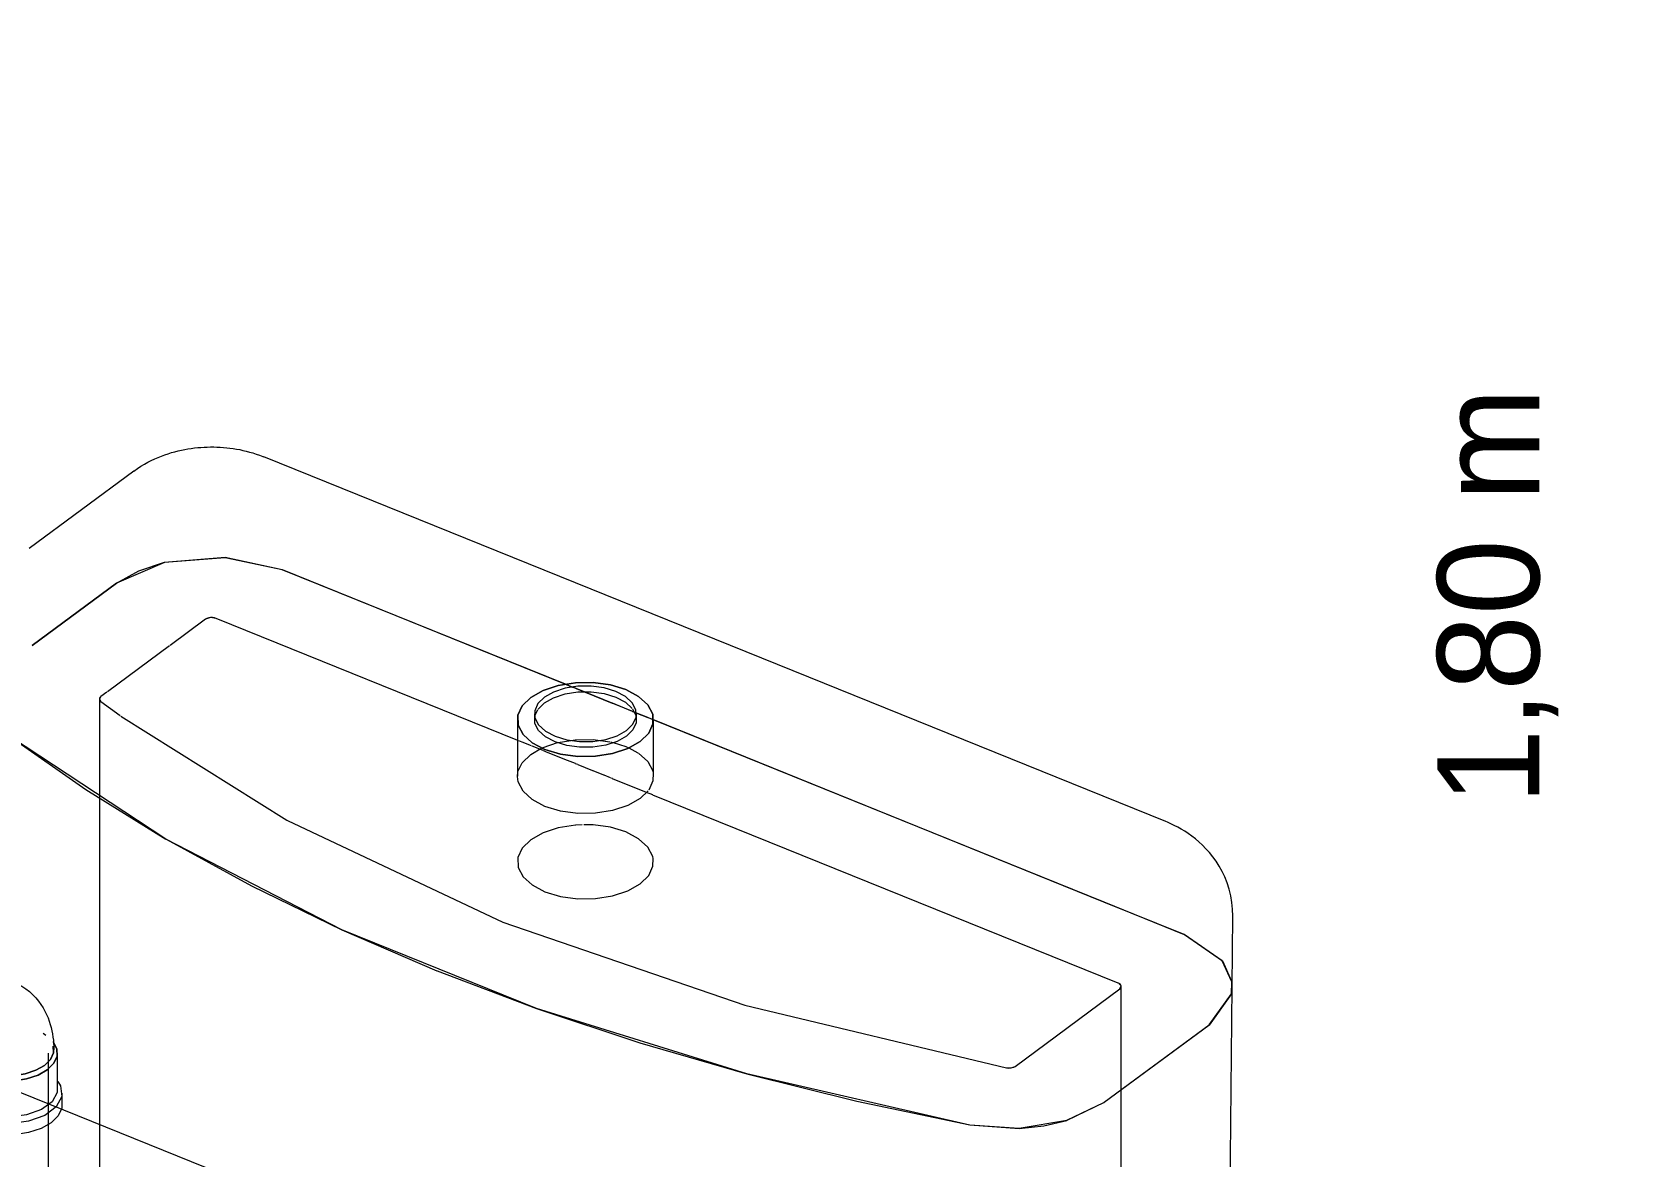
# Model space of a CAD drawing. Header units: metres. Extents: x 15 to 69.3, y -12.4 to 16.4.
# Drawn here: x 54.3442 to 54.8131, y 12.6817 to 13.0125 of the extents above; entities that cross this region are included whole.
import ezdxf

# ---------------------------------------------------------------- set-up
doc = ezdxf.new("R2010")
doc.units = ezdxf.units.M
for name, color, linetype, lineweight in [('A-ANNO-DIMS', 7, 'Continuous', 5), ('A-ANNO-DIMS-20', 7, 'Continuous', 5), ('P-PIPE', 7, 'Continuous', 5), ('P-SANR-FIXT', 7, 'Continuous', 5)]:
    doc.layers.add(name, color=color, linetype=linetype, lineweight=lineweight)
doc.styles.add('Century Gothic_1', font='GOTHIC.TTF', dxfattribs={"height": 0.03})
doc.dimstyles.new('Setores_1_5', dxfattribs={"dimscale": 0.3048, "dimtxt": 0.031325, "dimasz": 0.208333, "dimexe": 0.15748, "dimexo": 0.098425, "dimgap": 0.114829, "dimtad": 1, "dimrnd": 0.01, "dimzin": 0, "dimdsep": 46, "dimtxsty": 'Century Gothic_1', "dimblk1": 'OBLIQUE', "dimblk2": 'OBLIQUE', "dimsah": 1, "dimcen": 0.09, "dimazin": 0, "dimtfac": 1, "dimtdec": 4, "dimtix": 1, "dimtmove": 0, "dimatfit": 3, "dimfxl": 1, "dimtvp": 1, "dimtolj": 1, "dimtzin": 0, "dimarcsym": 2})

# ---------------------------------------------------------------- blocks, each defined once
blk = doc.blocks.new('UT_Bacia com caixa acoplada - UT_Bacia com caixa acoplada-3248018-3D_DT_01')
at = {"layer": 'P-SANR-FIXT'}
for p, q in [((0.54371, 12.88325), (0.5129, 12.86048)), ((0.84721, 12.78014), (0.58193, 12.88747)), ((0.65651, 12.81018), (0.65651, 12.79785)), ((0.66151, 12.81185), (0.66151, 12.81018)), ((0.69151, 12.81018), (0.69151, 12.81185)), ((0.69651, 12.79785), (0.69651, 12.81018)), ((0.86668, 12.73154), (0.86688, 12.7523)), ((0.86646, 12.72949), (0.8666, 12.73299)), ((0.86417, 12.46773), (0.86672, 12.73154)), ((0.85989, 12.72031), (0.82908, 12.69754)), ((0.82899, 12.69751), (0.82904, 12.69755)), ((0.78958, 12.69091), (0.80409, 12.68992)), ((0.8041, 12.68992), (0.81132, 12.69069))]:
    blk.add_line(p, q, dxfattribs=at)
at = {"layer": 'P-SANR-FIXT', "color": 8, "true_color": 0x808080}
for p, q in [((0.51378, 12.83195), (0.5386, 12.85029)), ((0.53863, 12.85028), (0.5138, 12.83193)), ((0.53864, 12.85032), (0.54519, 12.85395)), ((0.67065, 12.82054), (0.58731, 12.85426)), ((0.58733, 12.85428), (0.6707, 12.82055)), ((0.56483, 12.83968), (0.55441, 12.83198)), ((0.56483, 12.83968), (0.55441, 12.83198)), ((0.65664, 12.80404), (0.56792, 12.83993)), ((0.65664, 12.80404), (0.56792, 12.83993)), ((0.55424, 12.83185), (0.53597, 12.81835)), ((0.55424, 12.83185), (0.53597, 12.81835)), ((0.53575, 12.81819), (0.53402, 12.81691)), ((0.53575, 12.81819), (0.53402, 12.81691)), ((0.53359, 12.81619), (0.53359, 12.8121)), ((0.53402, 12.81548), (0.5397, 12.81132)), ((0.53402, 12.81548), (0.53966, 12.81135)), ((0.66163, 12.81122), (0.66255, 12.81318)), ((0.66259, 12.81324), (0.66445, 12.81506)), ((0.69634, 12.81017), (0.82897, 12.75651)), ((0.82897, 12.75649), (0.69634, 12.81015)), ((0.50774, 12.80494), (0.52962, 12.78962)), ((0.65651, 12.79785), (0.65651, 12.79355)), ((0.65651, 12.79355), (0.65664, 12.79467)), ((0.69651, 12.79343), (0.69651, 12.79785)), ((0.52965, 12.7896), (0.55317, 12.77503)), ((0.65673, 12.79182), (0.65651, 12.79343)), ((0.69495, 12.78921), (0.69258, 12.78693)), ((0.53359, 12.78713), (0.53359, 12.54408)), ((0.68896, 12.78487), (0.68448, 12.7834)), ((0.69258, 12.78693), (0.68896, 12.78487)), ((0.83319, 12.73261), (0.69634, 12.78798)), ((0.83319, 12.73261), (0.69634, 12.78798)), ((0.5532, 12.77501), (0.57829, 12.76124)), ((0.67557, 12.77924), (0.67365, 12.77914)), ((0.57832, 12.76123), (0.60488, 12.7483)), ((0.85258, 12.74694), (0.82897, 12.75649)), ((0.82899, 12.75651), (0.85261, 12.74695)), ((0.60491, 12.74829), (0.63284, 12.73626)), ((0.85265, 12.74693), (0.86383, 12.73924)), ((0.86383, 12.73924), (0.86655, 12.73325)), ((0.63287, 12.73625), (0.66208, 12.72516)), ((0.80284, 12.70815), (0.83366, 12.73092)), ((0.80284, 12.70815), (0.83366, 12.73092)), ((0.83361, 12.73239), (0.83324, 12.73259)), ((0.83404, 12.73188), (0.83324, 12.73259)), ((0.83391, 12.73212), (0.83361, 12.73239)), ((0.83366, 12.73092), (0.83406, 12.73182)), ((0.83409, 12.73164), (0.83406, 12.73182)), ((0.83407, 12.7315), (0.83409, 12.73164)), ((0.83409, 12.72755), (0.83409, 12.73164)), ((0.8599, 12.72035), (0.86646, 12.72948)), ((0.6621, 12.72515), (0.69248, 12.71504)), ((0.82908, 12.69758), (0.85986, 12.72032)), ((0.6925, 12.71503), (0.72394, 12.70594)), ((0.72396, 12.70593), (0.75634, 12.69789)), ((0.80034, 12.70773), (0.80145, 12.70768)), ((0.80202, 12.70778), (0.80284, 12.70815)), ((0.83409, 12.45952), (0.83409, 12.70124)), ((0.75636, 12.69788), (0.78957, 12.69091)), ((0.81809, 12.69228), (0.82899, 12.69751)), ((0.81132, 12.69069), (0.81807, 12.69227))]:
    blk.add_line(p, q, dxfattribs=at)
at = {"layer": 'P-SANR-FIXT', "color": 9, "true_color": 0xbfbfbf}
for p, q in [((0.67264, 12.81973), (0.67065, 12.82054)), ((0.6707, 12.82055), (0.67266, 12.81975)), ((0.53361, 12.81635), (0.53359, 12.81619)), ((0.53359, 12.8121), (0.53359, 12.79063)), ((0.69137, 12.81218), (0.69485, 12.81078)), ((0.69485, 12.81075), (0.69137, 12.81216)), ((0.69497, 12.81073), (0.69629, 12.81019)), ((0.69629, 12.81017), (0.69497, 12.8107)), ((0.67878, 12.8043), (0.68367, 12.80364)), ((0.68384, 12.80361), (0.68446, 12.80347)), ((0.66043, 12.79994), (0.66374, 12.80185)), ((0.68932, 12.80183), (0.69197, 12.80037)), ((0.53359, 12.79061), (0.53359, 12.78716)), ((0.69629, 12.788), (0.69443, 12.78875)), ((0.69629, 12.788), (0.69443, 12.78875)), ((0.69642, 12.7693), (0.69629, 12.76993)), ((0.83409, 12.70128), (0.83409, 12.72755))]:
    blk.add_line(p, q, dxfattribs=at)
at = {"layer": 'P-SANR-FIXT', "color": 254, "true_color": 0xdfdfdf}
for p, q in [((0.67292, 12.81962), (0.67269, 12.81971)), ((0.67355, 12.81937), (0.67302, 12.81958)), ((0.67308, 12.81958), (0.67355, 12.81939)), ((0.6844, 12.81497), (0.67376, 12.81928)), ((0.67377, 12.81931), (0.6844, 12.815)), ((0.68443, 12.81499), (0.69034, 12.8126)), ((0.69033, 12.81258), (0.68443, 12.81497)), ((0.69137, 12.81216), (0.69034, 12.81257)), ((0.69037, 12.81259), (0.69137, 12.81218)), ((0.6579, 12.80353), (0.65697, 12.80391)), ((0.6579, 12.80353), (0.65697, 12.80391)), ((0.66067, 12.80241), (0.65793, 12.80352)), ((0.66067, 12.80241), (0.65793, 12.80352)), ((0.67355, 12.80425), (0.67877, 12.8043)), ((0.66406, 12.80104), (0.66085, 12.80233)), ((0.66406, 12.80104), (0.66085, 12.80233)), ((0.66448, 12.80087), (0.6641, 12.80102)), ((0.66448, 12.80087), (0.6641, 12.80102)), ((0.67121, 12.79814), (0.66461, 12.80081)), ((0.67121, 12.79814), (0.66461, 12.80081)), ((0.67355, 12.7972), (0.67123, 12.79814)), ((0.67355, 12.7972), (0.67123, 12.79814)), ((0.67424, 12.79692), (0.67357, 12.79719)), ((0.67424, 12.79692), (0.67357, 12.79719)), ((0.67869, 12.79512), (0.67441, 12.79685)), ((0.67869, 12.79512), (0.67441, 12.79685)), ((0.6819, 12.79382), (0.67877, 12.79508)), ((0.6819, 12.79382), (0.67877, 12.79508)), ((0.68384, 12.79303), (0.68202, 12.79377)), ((0.68384, 12.79303), (0.68202, 12.79377)), ((0.69629, 12.79505), (0.69643, 12.79438)), ((0.68443, 12.7928), (0.68399, 12.79297)), ((0.68443, 12.7928), (0.68399, 12.79297)), ((0.69443, 12.78875), (0.68448, 12.79277)), ((0.69443, 12.78875), (0.68448, 12.79277))]:
    blk.add_line(p, q, dxfattribs=at)
at = {"layer": 'P-SANR-FIXT'}
for points in [[(0.54371, 12.88325, 0), (0.54475, 12.88399, 0), (0.54579, 12.88467, 0), (0.54682, 12.88529, 0), (0.54784, 12.88586, 0), (0.54885, 12.88638, 0), (0.54986, 12.88686, 0), (0.55086, 12.88729, 0), (0.55186, 12.88769, 0), (0.55285, 12.88806, 0), (0.55383, 12.88839, 0), (0.55481, 12.88869, 0), (0.55578, 12.88897, 0), (0.55675, 12.88921, 0), (0.55771, 12.88943, 0), (0.55867, 12.88962, 0), (0.55963, 12.88979, 0), (0.56059, 12.88994, 0), (0.56154, 12.89006, 0), (0.56249, 12.89017, 0), (0.56344, 12.89025, 0), (0.56439, 12.89031, 0), (0.56533, 12.89034, 0), (0.56628, 12.89036, 0), (0.56723, 12.89036, 0), (0.56817, 12.89033, 0), (0.56912, 12.89029, 0), (0.57007, 12.89022, 0), (0.57102, 12.89014, 0), (0.57197, 12.89003, 0), (0.57292, 12.8899, 0), (0.57388, 12.88974, 0), (0.57484, 12.88957, 0), (0.5758, 12.88936, 0), (0.57677, 12.88914, 0), (0.57773, 12.88888, 0), (0.57871, 12.8886, 0), (0.57969, 12.88829, 0), (0.58067, 12.88795, 0), (0.58166, 12.88757, 0), (0.58193, 12.88747, 0)], [(0.66043, 12.81668, 0), (0.66406, 12.81874, 0), (0.66853, 12.82021, 0), (0.67355, 12.82099, 0), (0.67877, 12.82104, 0), (0.68384, 12.82035, 0), (0.6884, 12.81897, 0), (0.69216, 12.81699, 0), (0.69485, 12.81454, 0), (0.69629, 12.81179, 0), (0.69638, 12.80894, 0), (0.69512, 12.80617, 0), (0.69258, 12.80367, 0)], [(0.69258, 12.80367, 0), (0.69512, 12.80617, 0), (0.69638, 12.80894, 0), (0.69629, 12.81179, 0), (0.69485, 12.81454, 0), (0.69216, 12.81699, 0), (0.6884, 12.81897, 0), (0.68384, 12.82035, 0), (0.67877, 12.82104, 0), (0.67355, 12.82099, 0), (0.66853, 12.82021, 0), (0.66406, 12.81874, 0), (0.66043, 12.81668, 0)], [(0.68856, 12.80697, 0), (0.69046, 12.80885, 0), (0.69141, 12.81092, 0), (0.69134, 12.81307, 0), (0.69026, 12.81512, 0), (0.68825, 12.81696, 0), (0.68543, 12.81845, 0), (0.682, 12.81948, 0), (0.6782, 12.82, 0), (0.67429, 12.81996, 0), (0.67053, 12.81937, 0), (0.66717, 12.81827, 0), (0.66445, 12.81673, 0)], [(0.69258, 12.80367, 0), (0.68896, 12.80162, 0), (0.68448, 12.80015, 0), (0.67946, 12.79936, 0), (0.67424, 12.79931, 0), (0.66918, 12.8, 0), (0.66461, 12.80139, 0), (0.66085, 12.80337, 0), (0.65817, 12.80582, 0), (0.65673, 12.80856, 0), (0.65664, 12.81142, 0), (0.6579, 12.81419, 0), (0.66043, 12.81668, 0)], [(0.66043, 12.81668, 0), (0.6579, 12.81419, 0), (0.65664, 12.81142, 0), (0.65673, 12.80856, 0), (0.65817, 12.80582, 0), (0.66085, 12.80337, 0), (0.66461, 12.80139, 0), (0.66918, 12.8, 0), (0.67424, 12.79931, 0), (0.67946, 12.79936, 0), (0.68448, 12.80015, 0), (0.68896, 12.80162, 0), (0.69258, 12.80367, 0)], [(0.66445, 12.81673, 0), (0.66255, 12.81486, 0), (0.6616, 12.81278, 0), (0.66167, 12.81064, 0), (0.66275, 12.80858, 0), (0.66477, 12.80675, 0), (0.66758, 12.80526, 0), (0.67101, 12.80422, 0), (0.67481, 12.8037, 0), (0.67872, 12.80374, 0), (0.68249, 12.80433, 0), (0.68584, 12.80543, 0), (0.68856, 12.80697, 0)], [(0.68856, 12.8053, 0), (0.68584, 12.80376, 0), (0.68249, 12.80266, 0), (0.67872, 12.80207, 0), (0.67481, 12.80203, 0), (0.67101, 12.80255, 0), (0.66758, 12.80359, 0), (0.66477, 12.80507, 0), (0.66275, 12.80691, 0), (0.66167, 12.80897, 0), (0.6616, 12.81111, 0)], [(0.69144, 12.81093, 0), (0.69141, 12.80925, 0), (0.69046, 12.80717, 0), (0.68856, 12.8053, 0)], [(0.78957, 12.69089, 0), (0.72394, 12.70591, 0), (0.66208, 12.72513, 0), (0.60488, 12.74827, 0), (0.55317, 12.775, 0), (0.50771, 12.80492, 0)], [(0.86688, 12.7523, 0), (0.86683, 12.75435, 0), (0.86663, 12.75637, 0), (0.86628, 12.75835, 0), (0.86581, 12.76027, 0), (0.86521, 12.76211, 0), (0.86452, 12.76386, 0), (0.86373, 12.76551, 0), (0.86287, 12.76705, 0), (0.86196, 12.76849, 0), (0.861, 12.76983, 0), (0.86001, 12.77106, 0), (0.859, 12.77219, 0), (0.85797, 12.77324, 0), (0.85693, 12.7742, 0), (0.85588, 12.77508, 0), (0.85484, 12.77589, 0), (0.8538, 12.77663, 0), (0.85276, 12.77731, 0), (0.85173, 12.77793, 0), (0.85071, 12.7785, 0), (0.84969, 12.77903, 0), (0.84869, 12.77951, 0), (0.84768, 12.77995, 0), (0.84721, 12.78014, 0)], [(0.86655, 12.73325, 0), (0.8665, 12.72948, 0), (0.85989, 12.72031, 0)], [(0.82908, 12.69754, 0), (0.81809, 12.69225, 0), (0.8041, 12.68989, 0), (0.78957, 12.69089, 0)]]:
    blk.add_polyline3d(points, dxfattribs=at)
at = {"layer": 'P-SANR-FIXT', "color": 8, "true_color": 0x808080}
for points in [[(0.58731, 12.85426, 0), (0.57055, 12.85787, 0), (0.55273, 12.85641, 0), (0.53865, 12.8503, 0)], [(0.54519, 12.85395, 0), (0.55271, 12.85643, 0), (0.57055, 12.85789, 0), (0.58733, 12.85428, 0)], [(0.56792, 12.83993, 0), (0.56741, 12.84008, 0), (0.56686, 12.84016, 0), (0.56628, 12.84015, 0), (0.56573, 12.84007, 0), (0.56523, 12.83991, 0), (0.56483, 12.83968, 0)], [(0.56792, 12.83993, 0), (0.56628, 12.84015, 0), (0.56483, 12.83968, 0)], [(0.66445, 12.81506, 0), (0.66717, 12.8166, 0), (0.67053, 12.8177, 0), (0.67429, 12.81829, 0), (0.6782, 12.81833, 0), (0.682, 12.81781, 0), (0.68543, 12.81677, 0), (0.68825, 12.81528, 0), (0.69026, 12.81345, 0)], [(0.53402, 12.81691, 0), (0.53359, 12.8162, 0), (0.53402, 12.81548, 0)], [(0.53359, 12.81619, 0), (0.53361, 12.81604, 0), (0.53374, 12.81575, 0), (0.53402, 12.81548, 0)], [(0.53402, 12.81691, 0), (0.53375, 12.81664, 0), (0.53361, 12.81635, 0)], [(0.69034, 12.81335, 0), (0.69134, 12.81139, 0), (0.69144, 12.81093, 0)], [(0.53986, 12.8112, 0), (0.58866, 12.78059, 0), (0.58886, 12.78049, 0)], [(0.5399, 12.81118, 0), (0.58866, 12.78059, 0), (0.58886, 12.78049, 0)], [(0.66374, 12.80185, 0), (0.66406, 12.80199, 0), (0.66826, 12.80339, 0)], [(0.68468, 12.80341, 0), (0.6884, 12.80222, 0), (0.68927, 12.80185, 0)], [(0.69643, 12.79438, 0), (0.69638, 12.79219, 0), (0.69512, 12.78943, 0)], [(0.68448, 12.7834, 0), (0.67946, 12.78262, 0), (0.67424, 12.78257, 0), (0.66918, 12.78326, 0), (0.66461, 12.78464, 0), (0.66085, 12.78663, 0), (0.65817, 12.78907, 0), (0.65673, 12.79182, 0)], [(0.58889, 12.78047, 0), (0.65225, 12.75058, 0), (0.72335, 12.72611, 0), (0.80034, 12.70773, 0)], [(0.5889, 12.78047, 0), (0.65225, 12.75058, 0), (0.72335, 12.72611, 0), (0.80034, 12.70773, 0)], [(0.67355, 12.77913, 0), (0.66853, 12.77834, 0), (0.66406, 12.77687, 0), (0.66043, 12.77482, 0)], [(0.69629, 12.76993, 0), (0.69485, 12.77267, 0), (0.69216, 12.77512, 0), (0.6884, 12.7771, 0), (0.68384, 12.77849, 0), (0.67877, 12.77918, 0), (0.67606, 12.77925, 0)], [(0.66043, 12.77482, 0), (0.6579, 12.77232, 0), (0.65664, 12.76955, 0), (0.65673, 12.7667, 0), (0.65817, 12.76395, 0), (0.66085, 12.76151, 0), (0.66461, 12.75952, 0), (0.66918, 12.75814, 0), (0.67424, 12.75745, 0), (0.67946, 12.7575, 0), (0.68448, 12.75829, 0), (0.68896, 12.75976, 0), (0.69258, 12.76181, 0)], [(0.69258, 12.76181, 0), (0.69512, 12.76431, 0), (0.69638, 12.76708, 0), (0.69643, 12.76929, 0)], [(0.8666, 12.73299, 0), (0.8638, 12.73923, 0), (0.85263, 12.74692, 0)], [(0.83366, 12.73092, 0), (0.83393, 12.7312, 0), (0.83407, 12.7315, 0)], [(0.80034, 12.70773, 0), (0.80089, 12.70767, 0), (0.80145, 12.70768, 0), (0.80198, 12.70777, 0), (0.80246, 12.70793, 0), (0.80284, 12.70815, 0)]]:
    blk.add_polyline3d(points, dxfattribs=at)
at = {"layer": 'P-SANR-FIXT', "color": 9, "true_color": 0xbfbfbf}
for points in [[(0.66826, 12.80339, 0), (0.66853, 12.80346, 0), (0.67354, 12.80425, 0)], [(0.65668, 12.79487, 0), (0.6579, 12.79744, 0), (0.66043, 12.79994, 0)], [(0.69216, 12.80024, 0), (0.69485, 12.79779, 0), (0.69629, 12.79505, 0)], [(0.80145, 12.70768, 0), (0.80172, 12.70772, 0), (0.80202, 12.70778, 0)]]:
    blk.add_polyline3d(points, dxfattribs=at)
blk = doc.blocks.new('Joelho 45_90 - Agua Fria_Soldavel - MEP - Tigre - Standard-V75-3D_DT_01')
at = {"layer": 'P-PIPE', "color": 8, "true_color": 0x808080}
for p, q in [((0.50212, 12.73425), (0.50184, 12.73426)), ((0.48801, 12.73034), (0.48046, 12.72476)), ((0.47687, 12.72385), (0.47641, 12.72351)), ((0.47956, 12.72489), (0.47691, 12.72385)), ((0.47868, 12.72519), (0.47709, 12.72401)), ((0.47839, 12.72495), (0.47868, 12.72519)), ((0.47883, 12.7253), (0.47991, 12.72595)), ((0.48953, 12.72228), (0.48622, 12.72406)), ((0.50193, 12.72782), (0.50219, 12.7276)), ((0.50219, 12.72759), (0.50193, 12.72782)), ((0.50219, 12.72751), (0.50193, 12.72774)), ((0.50193, 12.72774), (0.50219, 12.72751)), ((0.47341, 12.719), (0.47297, 12.71632)), ((0.48487, 12.72116), (0.48567, 12.72092)), ((0.50756, 12.72027), (0.50854, 12.71731)), ((0.47297, 12.71624), (0.47295, 12.71562)), ((0.47295, 12.71561), (0.47321, 12.71284)), ((0.49901, 12.71635), (0.50008, 12.71426)), ((0.49911, 12.71633), (0.49994, 12.71468)), ((0.50018, 12.71414), (0.50134, 12.71023)), ((0.50846, 12.71766), (0.50831, 12.71818)), ((0.51788, 12.71727), (0.51706, 12.71783)), ((0.52124, 12.70144), (0.52124, 12.71207)), ((0.49625, 12.70557), (0.49592, 12.70361)), ((0.49627, 12.70618), (0.49626, 12.70588)), ((0.49592, 12.70361), (0.49566, 12.70284)), ((0.4984, 12.70047), (0.50208, 12.70319)), ((0.50838, 12.70391), (0.50645, 12.70382)), ((0.50645, 12.70382), (0.50838, 12.70391)), ((0.52264, 12.69692), (0.52264, 12.70027)), ((0.48489, 12.69704), (0.48566, 12.69667)), ((0.48577, 12.69662), (0.4862, 12.69644)), ((0.49639, 12.69514), (0.49456, 12.69614)), ((0.4956, 12.69668), (0.49763, 12.69859)), ((0.49602, 12.69697), (0.49809, 12.6985)), ((0.49809, 12.69851), (0.49724, 12.69803)), ((0.49913, 12.6921), (0.49633, 12.69302)), ((0.49716, 12.6948), (0.49656, 12.69506)), ((0.49746, 12.69469), (0.49716, 12.6948)), ((0.49824, 12.6944), (0.49763, 12.69462)), ((0.5037, 12.69135), (0.5031, 12.6914)), ((0.49728, 12.68931), (0.49633, 12.68967)), ((0.49963, 12.68863), (0.49735, 12.68929)), ((0.50373, 12.68799), (0.50219, 12.68816)), ((0.50858, 12.688), (0.50428, 12.68796))]:
    blk.add_line(p, q, dxfattribs=at)
at = {"layer": 'P-PIPE'}
for p, q in [((0.50029, 12.72903), (0.49984, 12.72933)), ((0.49315, 12.72315), (0.49266, 12.72351)), ((0.50079, 12.71251), (0.50059, 12.71308))]:
    blk.add_line(p, q, dxfattribs=at)
at = {"layer": 'P-PIPE', "color": 9, "true_color": 0xbfbfbf}
for p, q in [((0.47725, 12.7186), (0.47742, 12.71886)), ((0.47752, 12.719), (0.47852, 12.72008)), ((0.47625, 12.71555), (0.47637, 12.71632)), ((0.47321, 12.71284), (0.47337, 12.71201)), ((0.47343, 12.71176), (0.47473, 12.70798)), ((0.47627, 12.71277), (0.47618, 12.71388)), ((0.47649, 12.71157), (0.47628, 12.71273)), ((0.47473, 12.70798), (0.4767, 12.70448)), ((0.47911, 12.70572), (0.47853, 12.70661)), ((0.48119, 12.70321), (0.47911, 12.70572)), ((0.50242, 12.70344), (0.50596, 12.70606)), ((0.50623, 12.70532), (0.50497, 12.70535)), ((0.50497, 12.70534), (0.50623, 12.70532)), ((0.50557, 12.70579), (0.50616, 12.70621)), ((0.50595, 12.70605), (0.50557, 12.70579)), ((0.47684, 12.70427), (0.47747, 12.7034)), ((0.47769, 12.70312), (0.47959, 12.70096)), ((0.47959, 12.70096), (0.48269, 12.69835)), ((0.48604, 12.69985), (0.48567, 12.70001)), ((0.49332, 12.69997), (0.49238, 12.69949)), ((0.48278, 12.69829), (0.48489, 12.69704)), ((0.48685, 12.69954), (0.48622, 12.69978)), ((0.49207, 12.69937), (0.49138, 12.69918)), ((0.5031, 12.6914), (0.5022, 12.69151)), ((0.50363, 12.6933), (0.50221, 12.69347)), ((0.50404, 12.69326), (0.50372, 12.69329)), ((0.49557, 12.69), (0.49474, 12.6904))]:
    blk.add_line(p, q, dxfattribs=at)
at = {"layer": 'P-PIPE', "color": 254, "true_color": 0xdfdfdf}
for p, q in [((0.47617, 12.71435), (0.47618, 12.71473)), ((0.47618, 12.71388), (0.47617, 12.71431)), ((0.47619, 12.71488), (0.47623, 12.71539)), ((0.48768, 12.6993), (0.48685, 12.69954))]:
    blk.add_line(p, q, dxfattribs=at)
at = {"layer": 'P-PIPE'}
for points in [[(0.50184, 12.73426, 0), (0.50155, 12.73427, 0), (0.50026, 12.73422, 0), (0.49902, 12.73409, 0), (0.49783, 12.73389, 0), (0.49668, 12.73361, 0), (0.4956, 12.73329, 0), (0.49456, 12.73292, 0), (0.49358, 12.7325, 0), (0.49265, 12.73206, 0), (0.49176, 12.73158, 0), (0.49091, 12.73108, 0), (0.49011, 12.73055, 0), (0.48934, 12.73001, 0), (0.48929, 12.72997, 0)], [(0.49698, 12.73084, 0), (0.49384, 12.73168, 0), (0.49091, 12.7316, 0), (0.4884, 12.73061, 0)], [(0.4884, 12.73061, 0), (0.49091, 12.7316, 0), (0.49384, 12.73168, 0), (0.49698, 12.73084, 0)], [(0.50193, 12.72774, 0), (0.50013, 12.72914, 0), (0.49698, 12.73084, 0)], [(0.49698, 12.73084, 0), (0.50013, 12.72914, 0), (0.50193, 12.72774, 0)], [(0.50193, 12.72782, 0), (0.50056, 12.72886, 0), (0.50014, 12.72913, 0)], [(0.50029, 12.72903, 0), (0.50056, 12.72886, 0), (0.50193, 12.72782, 0)], [(0.50219, 12.68816, 0), (0.5001, 12.68852, 0), (0.49963, 12.68863, 0)]]:
    blk.add_polyline3d(points, dxfattribs=at)
at = {"layer": 'P-PIPE', "color": 8, "true_color": 0x808080}
for points in [[(0.50418, 12.73408, 0), (0.50288, 12.73423, 0), (0.50231, 12.73425, 0)], [(0.50827, 12.73298, 0), (0.50694, 12.73346, 0), (0.50559, 12.73382, 0), (0.50423, 12.73408, 0)], [(0.50827, 12.73298, 0), (0.50955, 12.7324, 0), (0.51078, 12.73172, 0), (0.51193, 12.73096, 0), (0.51301, 12.73013, 0), (0.51399, 12.72924, 0), (0.51488, 12.72831, 0), (0.51568, 12.72735, 0), (0.5164, 12.72637, 0), (0.51703, 12.72538, 0), (0.51759, 12.72439, 0), (0.51807, 12.72341, 0), (0.51849, 12.72243, 0), (0.51885, 12.72146, 0), (0.51916, 12.72049, 0), (0.51941, 12.71955, 0), (0.51963, 12.71861, 0), (0.5198, 12.71768, 0), (0.51994, 12.71676, 0), (0.52005, 12.71585, 0), (0.52012, 12.71496, 0), (0.52016, 12.71407, 0), (0.52018, 12.71318, 0), (0.52018, 12.71299, 0)], [(0.47684, 12.72381, 0), (0.47473, 12.7218, 0), (0.47344, 12.71912, 0)], [(0.48622, 12.72406, 0), (0.48278, 12.72498, 0), (0.47959, 12.72489, 0)], [(0.48007, 12.72604, 0), (0.48406, 12.72682, 0), (0.4886, 12.72582, 0)], [(0.4886, 12.72582, 0), (0.49313, 12.72315, 0), (0.49712, 12.71914, 0), (0.49901, 12.71635, 0)], [(0.5024, 12.72742, 0), (0.50328, 12.72658, 0), (0.50562, 12.72377, 0), (0.50741, 12.72061, 0)], [(0.50741, 12.72061, 0), (0.50562, 12.72377, 0), (0.50328, 12.72658, 0), (0.5024, 12.72741, 0)], [(0.5084, 12.71787, 0), (0.5075, 12.72027, 0), (0.50557, 12.72367, 0), (0.50305, 12.72669, 0), (0.5024, 12.72733, 0)], [(0.5024, 12.72732, 0), (0.50305, 12.72669, 0), (0.50557, 12.72367, 0), (0.5075, 12.72027, 0), (0.50871, 12.71673, 0), (0.50912, 12.71329, 0), (0.50871, 12.71018, 0), (0.5075, 12.70762, 0), (0.50613, 12.70618, 0)], [(0.47879, 12.7203, 0), (0.47911, 12.72052, 0), (0.48119, 12.72134, 0), (0.48362, 12.72141, 0), (0.48475, 12.72119, 0)], [(0.48585, 12.72085, 0), (0.48622, 12.72071, 0), (0.48882, 12.7193, 0), (0.49114, 12.71738, 0)], [(0.49542, 12.71647, 0), (0.49285, 12.71952, 0), (0.48965, 12.7222, 0)], [(0.49358, 12.72282, 0), (0.49723, 12.71915, 0), (0.4991, 12.71634, 0)], [(0.49124, 12.71727, 0), (0.49332, 12.71477, 0), (0.49492, 12.71196, 0), (0.49592, 12.70903, 0), (0.49627, 12.70618, 0)], [(0.4977, 12.7125, 0), (0.4956, 12.71622, 0), (0.49555, 12.71629, 0)], [(0.50015, 12.71412, 0), (0.50166, 12.70912, 0), (0.50166, 12.70432, 0), (0.50008, 12.70045, 0), (0.4984, 12.69873, 0)], [(0.50616, 12.70621, 0), (0.5075, 12.70762, 0), (0.50871, 12.71018, 0), (0.50912, 12.71329, 0), (0.50871, 12.71673, 0), (0.50846, 12.71766, 0)], [(0.50623, 12.70532, 0), (0.50822, 12.7054, 0), (0.51174, 12.70595, 0), (0.51488, 12.70699, 0), (0.51743, 12.70843, 0), (0.51921, 12.71018, 0), (0.52009, 12.71213, 0), (0.52003, 12.71413, 0)], [(0.52003, 12.71413, 0), (0.52009, 12.71213, 0), (0.51921, 12.71018, 0), (0.51743, 12.70843, 0), (0.51488, 12.70699, 0), (0.51174, 12.70595, 0), (0.50822, 12.7054, 0), (0.50623, 12.70532, 0)], [(0.51999, 12.71537, 0), (0.52108, 12.71329, 0), (0.52115, 12.71114, 0), (0.52019, 12.70905, 0), (0.51828, 12.70716, 0), (0.51554, 12.70561, 0), (0.51217, 12.7045, 0), (0.5085, 12.70392, 0)], [(0.5085, 12.70392, 0), (0.51217, 12.7045, 0), (0.51554, 12.70561, 0), (0.51828, 12.70716, 0), (0.52019, 12.70905, 0), (0.52115, 12.71114, 0), (0.52108, 12.71329, 0), (0.51999, 12.71537, 0)], [(0.4977, 12.69869, 0), (0.49903, 12.70148, 0), (0.49948, 12.70488, 0), (0.49903, 12.70864, 0), (0.49777, 12.71236, 0)], [(0.49544, 12.70236, 0), (0.49492, 12.70149, 0), (0.49332, 12.69997, 0)], [(0.52138, 12.70374, 0), (0.52219, 12.70238, 0), (0.52254, 12.69925, 0), (0.52091, 12.69624, 0), (0.5175, 12.69372, 0), (0.51272, 12.692, 0), (0.50715, 12.69126, 0), (0.50371, 12.69134, 0)], [(0.52122, 12.70189, 0), (0.52115, 12.70051, 0), (0.51966, 12.69776, 0), (0.51654, 12.69545, 0), (0.51217, 12.69387, 0), (0.50707, 12.6932, 0), (0.50423, 12.69325, 0)], [(0.48622, 12.69643, 0), (0.48965, 12.69551, 0), (0.49285, 12.6956, 0), (0.49559, 12.69667, 0)], [(0.49474, 12.6904, 0), (0.49323, 12.6913, 0), (0.49101, 12.69332, 0), (0.48984, 12.69551, 0)], [(0.49612, 12.6931, 0), (0.49238, 12.69529, 0), (0.49207, 12.69556, 0)], [(0.52258, 12.6977, 0), (0.52254, 12.6959, 0), (0.5215, 12.69361, 0), (0.51941, 12.69155, 0), (0.51642, 12.68986, 0), (0.51272, 12.68865, 0), (0.50862, 12.688, 0)], [(0.50215, 12.69348, 0), (0.50186, 12.69352, 0), (0.49835, 12.69437, 0)], [(0.5022, 12.69151, 0), (0.50146, 12.69162, 0), (0.4993, 12.69206, 0)]]:
    blk.add_polyline3d(points, dxfattribs=at)
at = {"layer": 'P-PIPE', "color": 9, "true_color": 0xbfbfbf}
for points in [[(0.47643, 12.71657, 0), (0.47651, 12.71688, 0), (0.47724, 12.71858, 0)], [(0.47847, 12.70672, 0), (0.47752, 12.70853, 0), (0.47651, 12.71146, 0)], [(0.48557, 12.70006, 0), (0.48362, 12.70119, 0), (0.48119, 12.70321, 0)], [(0.50644, 12.70382, 0), (0.50443, 12.70387, 0), (0.50323, 12.70397, 0)], [(0.50323, 12.70397, 0), (0.50443, 12.70387, 0), (0.50644, 12.70382, 0)], [(0.49124, 12.69915, 0), (0.48882, 12.69908, 0), (0.48817, 12.69919, 0)]]:
    blk.add_polyline3d(points, dxfattribs=at)
blk = doc.blocks.new('DIMBLOCK66-3D_DT_01')
at = {"layer": 'A-ANNO-DIMS-20'}
for p, q in [((54.76186, 12.53016), (54.34084, 12.70049)), ((54.76186, 12.53016), (54.76186, 12.11152)), ((54.76186, 12.53016), (54.80044, 12.51455)), ((54.76186, 12.11152), (54.72327, 12.12713)), ((54.76186, 12.11152), (54.77384, 12.10667))]:
    blk.add_line(p, q, dxfattribs=at)
at = {"layer": 'A-ANNO-DIMS-20', "lineweight": 25}
for p, q in [((54.76186, 12.53016), (54.73634, 12.56707)), ((54.76186, 12.53016), (54.78738, 12.49325)), ((54.76186, 12.11152), (54.73634, 12.14843)), ((54.76186, 12.11152), (54.78738, 12.07461))]:
    blk.add_line(p, q, dxfattribs=at)
at = {"layer": 'A-ANNO-DIMS-20', "color": 0, "insert": (54.69527, 12.26609), "char_height": 0.03, "width": 0.1587136, "attachment_point": 1, "rotation": 90, "line_spacing_factor": 0.984502, "style": 'Century Gothic_1'}
blk.add_mtext('0,50 m', dxfattribs=at)
blk = doc.blocks.new('_Oblique')
at = {"color": 0, "linetype": 'ByBlock', "lineweight": -2}
blk.add_line((-0.5, -0.5), (0.5, 0.5), dxfattribs=at)
blk = doc.blocks.new('DIMBLOCK67-3D_DT_01')
at = {"layer": 'A-ANNO-DIMS-20'}
for p, q in [((54.82408, 13.59345), (54.23503, 13.83177)), ((54.82408, 13.59345), (54.82408, 12.08634)), ((54.82408, 13.59345), (54.86267, 13.57784)), ((54.82408, 12.08634), (54.7855, 12.10195)), ((54.82408, 12.08634), (54.83606, 12.0815))]:
    blk.add_line(p, q, dxfattribs=at)
at = {"layer": 'A-ANNO-DIMS-20', "lineweight": 25}
for p, q in [((54.82408, 13.59345), (54.79856, 13.63036)), ((54.82408, 13.59345), (54.84961, 13.55655)), ((54.82408, 12.08634), (54.79856, 12.12325)), ((54.82408, 12.08634), (54.84961, 12.04943))]:
    blk.add_line(p, q, dxfattribs=at)
at = {"layer": 'A-ANNO-DIMS-20', "color": 0, "insert": (54.7575, 12.78515), "char_height": 0.03, "width": 0.1587136, "attachment_point": 1, "rotation": 90, "line_spacing_factor": 0.984502, "style": 'Century Gothic_1'}
blk.add_mtext('1,80 m', dxfattribs=at)

msp = doc.modelspace()

# ---------------------------------------------------------------- linework, layer by layer
at = {"layer": 'P-PIPE', "color": 8, "true_color": 0x808080}
msp.add_line((54.34915, 12.54531), (54.34915, 12.71207), dxfattribs=at)

# ---------------------------------------------------------------- block references
msp.add_blockref('Joelho 45_90 - Agua Fria_Soldavel - MEP - Tigre - Standard-V75-3D_DT_01', (53.83051, 0), dxfattribs=at)
at = {"layer": 'P-SANR-FIXT', "color": 9, "true_color": 0xbfbfbf}
msp.add_blockref('UT_Bacia com caixa acoplada - UT_Bacia com caixa acoplada-3248018-3D_DT_01', (53.83051, 0), dxfattribs=at)

# ---------------------------------------------------------------- dimensions: what is measured, and where the dimension line sits
at = {"layer": 'A-ANNO-DIMS'}
for base, p1, p2, override, picture, middle in [((54.82408, 12.07174), (54.21091, 13.84152), (54.86018, 12.07174), {"dimpost": '<>', "dimfxl": 1.885122}, 'DIMBLOCK67-3D_DT_01', (54.77371, 12.95663)), ((54.76186, 12.09691), (54.31673, 12.71024), (54.79795, 12.09691), {"dimpost": '<>', "dimfxl": 0.779584}, 'DIMBLOCK66-3D_DT_01', (54.7111, 12.40358))]:
    dim = msp.add_linear_dim(base=base, p1=p1, p2=p2, angle=90, dimstyle='Setores_1_5', override=override, dxfattribs=at)
    dim.commit()
    dim.dimension.update_dxf_attribs({"geometry": picture, "text_midpoint": middle})

doc.saveas('drawing.dxf')
